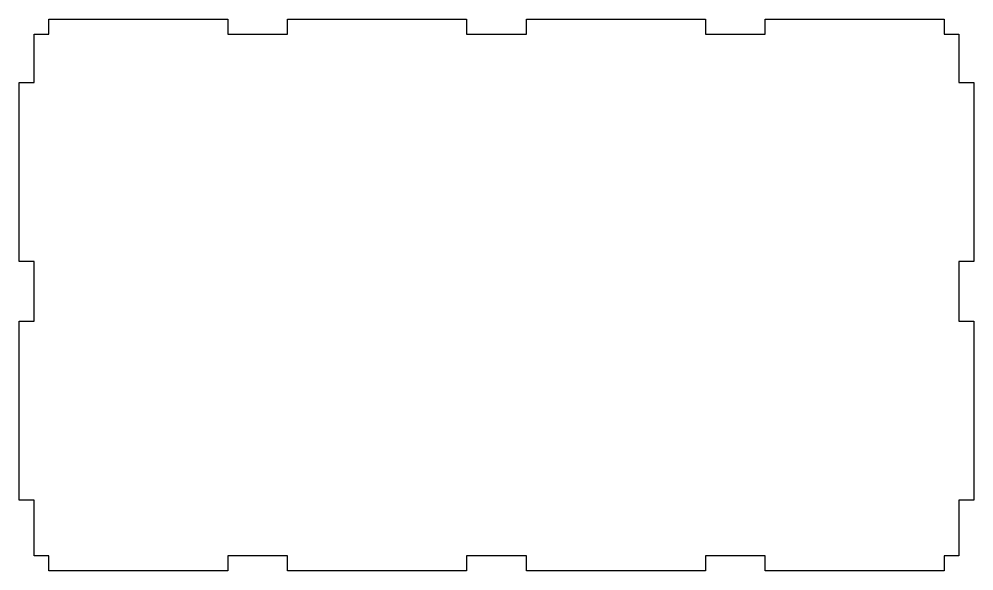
# Model space of a CAD drawing. Extents: x 0 to 256, y 0 to 148.
import ezdxf

# ---------------------------------------------------------------- set-up
doc = ezdxf.new("R2010")
doc.units = 0
doc.layers.add('LAYER_1', color=18, linetype='CONTINUOUS')

msp = doc.modelspace()

# ---------------------------------------------------------------- linework, layer by layer
at = {"layer": 'LAYER_1'}
msp.add_lwpolyline([(4, 144), (8, 144), (8, 148), (56, 148), (56, 144), (72, 144), (72, 148), (120, 148), (120, 144), (136, 144), (136, 148), (184, 148), (184, 144), (200, 144), (200, 148), (248, 148), (248, 144), (252, 144), (252, 131), (256, 131), (256, 83), (252, 83), (252, 67), (256, 67), (256, 19), (252, 19), (252, 4), (248, 4), (248, 0), (200, 0), (200, 4), (184, 4), (184, 0), (136, 0), (136, 4), (120, 4), (120, 0), (72, 0), (72, 4), (56, 4), (56, 0), (8, 0), (8, 4), (4, 4), (4, 19), (0, 19), (0, 67), (4, 67), (4, 83), (0, 83), (0, 131), (4, 131)], close=True, dxfattribs=at)

doc.saveas('drawing.dxf')
